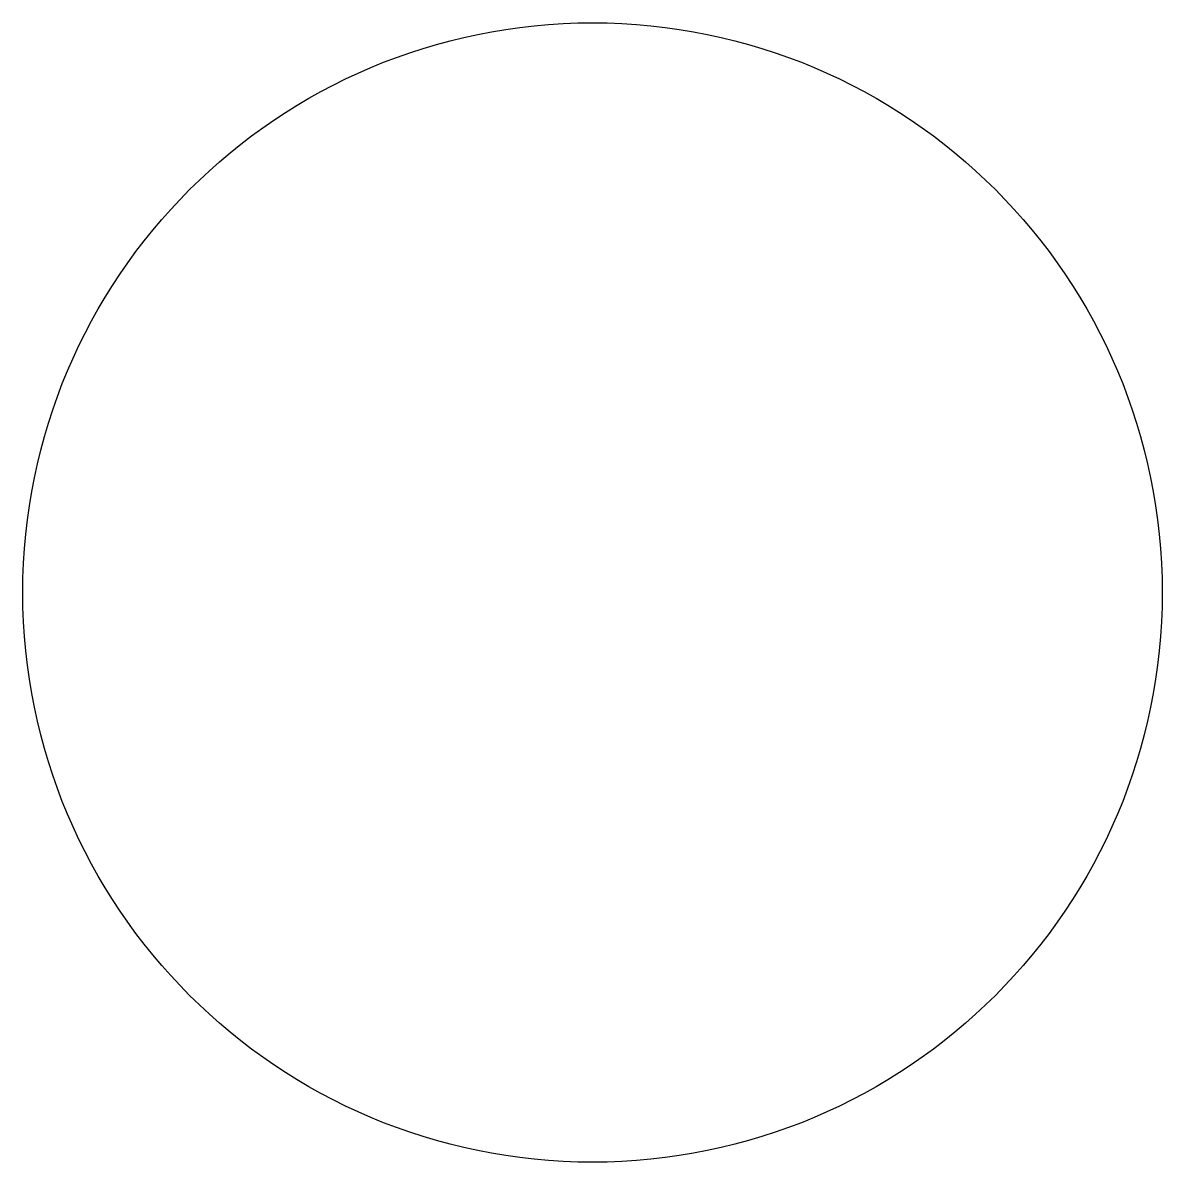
# Paper-space layout 'DETAIL_VIEW' of a CAD drawing. Header units: metres. Extents: x 40 to 60, y 40 to 60.
import ezdxf

# ---------------------------------------------------------------- set-up
doc = ezdxf.new("R2010")
doc.units = ezdxf.units.M
doc.layers.add('Q5_PSL', color=4, linetype='Continuous')

psp = doc.layouts.new('DETAIL_VIEW')

# ---------------------------------------------------------------- linework, layer by layer
at = {"layer": 'Q5_PSL'}
psp.add_circle((50, 50), 10, dxfattribs=at)

doc.saveas('drawing.dxf')
